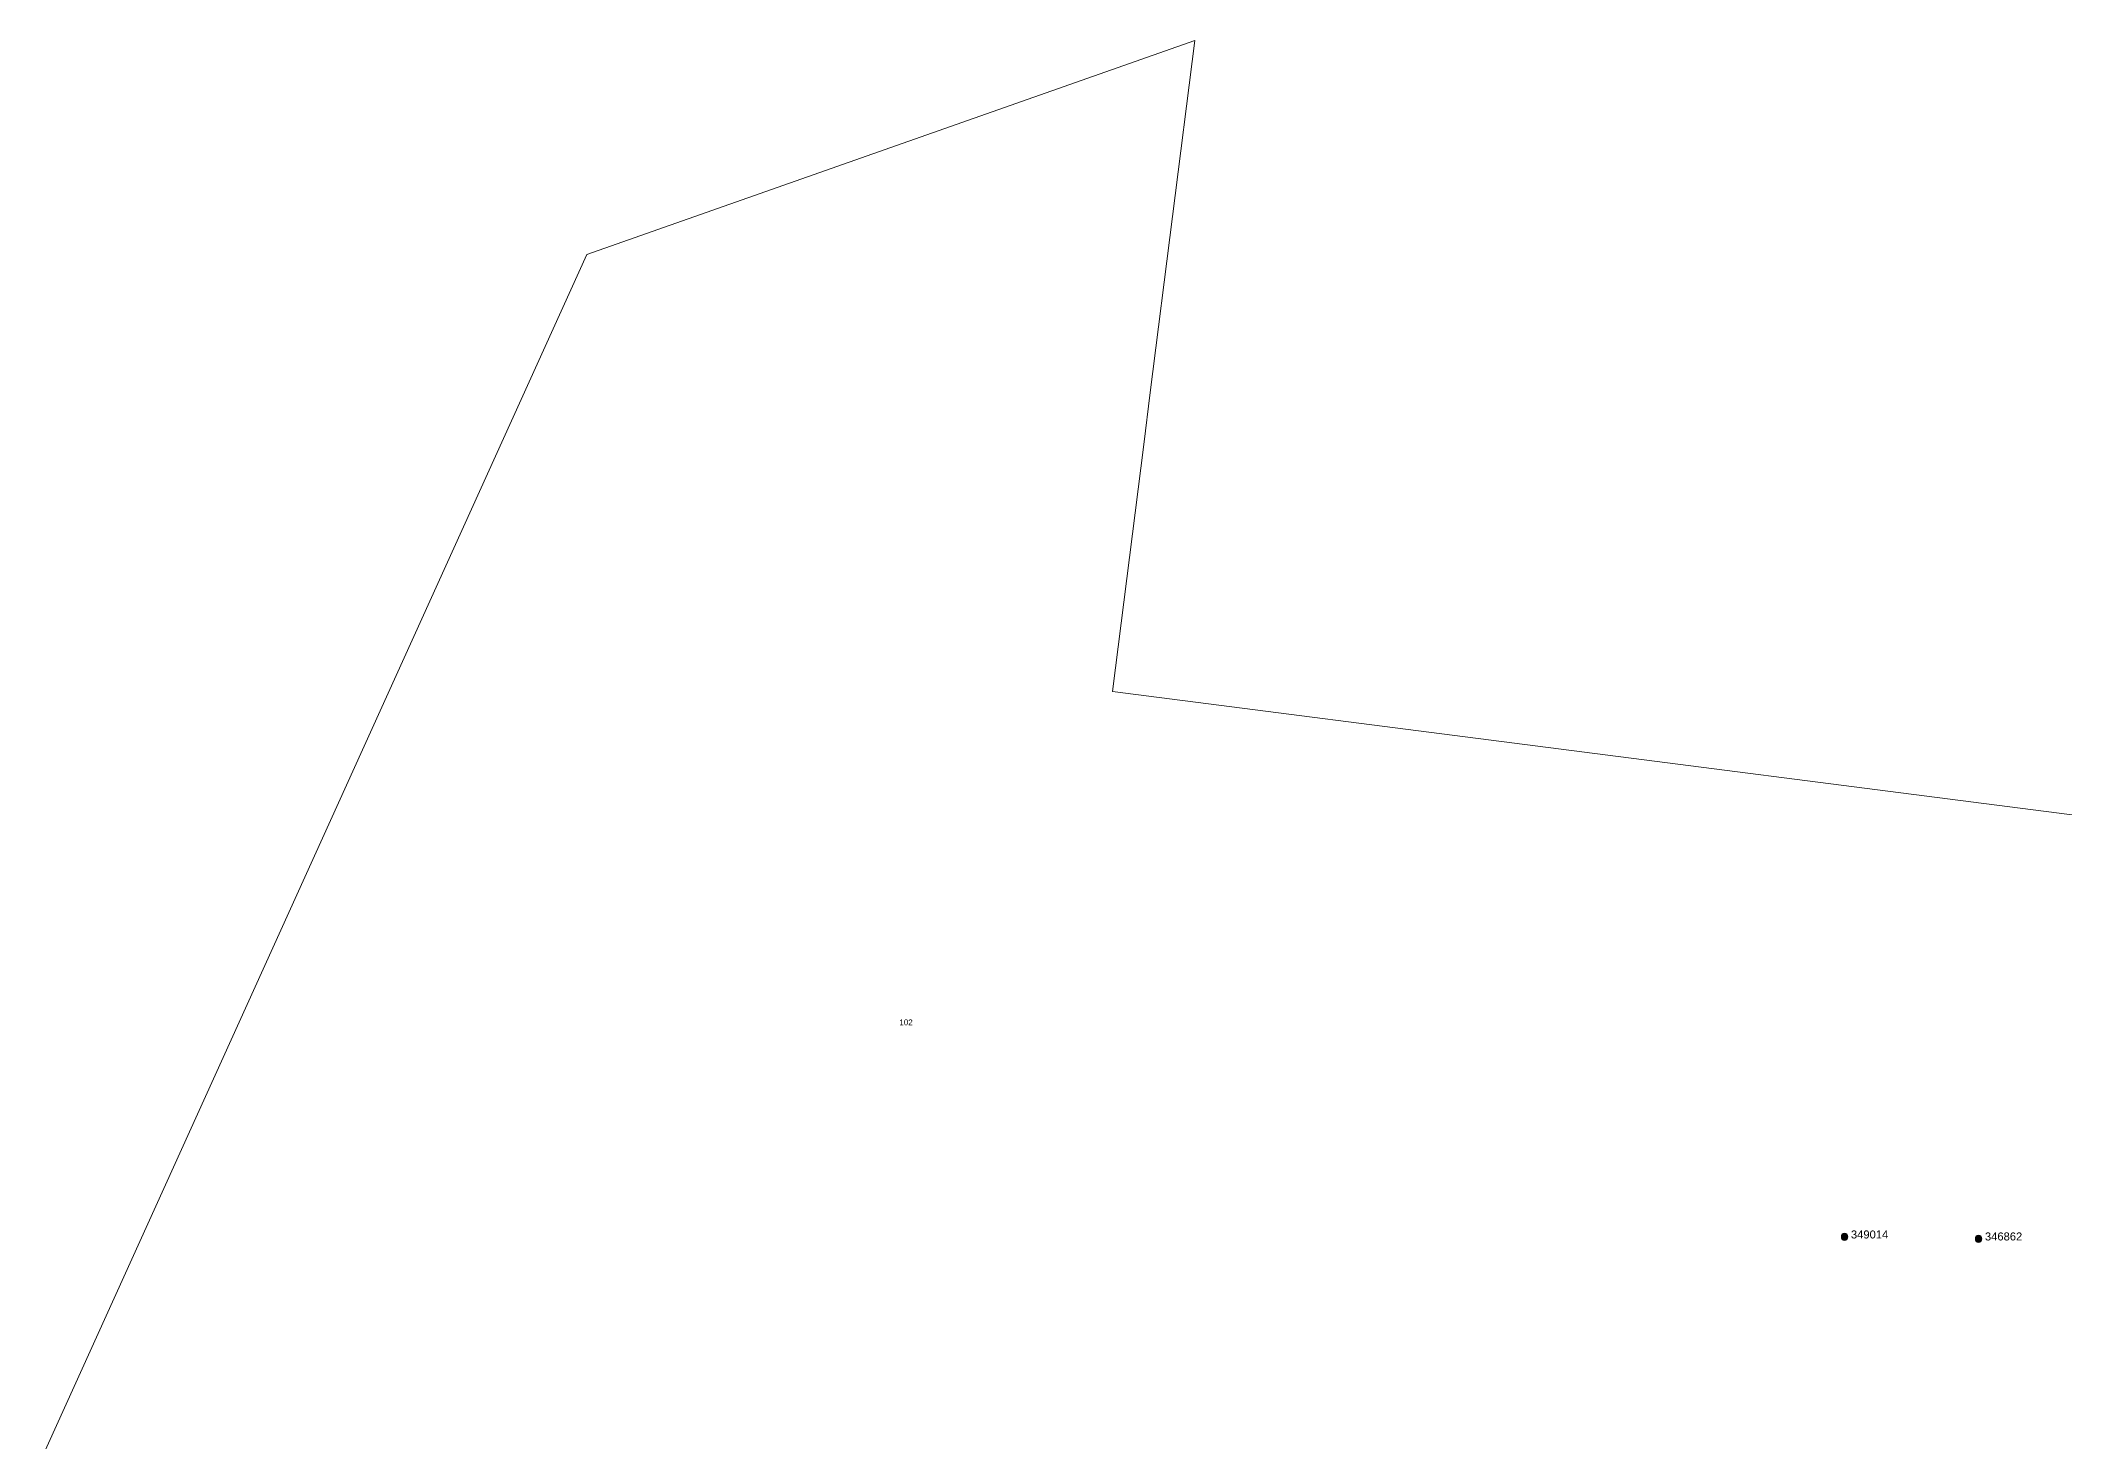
# Model space of a CAD drawing. Header units: metres. Extents: x 268626 to 271256, y 6186812 to 6188765.
# Drawn here: x 268723 to 269356, y 6188036 to 6188474 of the extents above; entities that cross this region are included whole.
import ezdxf
from ezdxf.enums import TextEntityAlignment as Align

# ---------------------------------------------------------------- set-up
doc = ezdxf.new("R2010")
doc.units = ezdxf.units.M
doc.layers.get('0').update_dxf_attribs({"color": 6})
doc.layers.add('Cadastre Land Parcels_SP_EXT', color=96, linetype='Continuous', lineweight=15)
doc.layers.add('SupportsOH_SP_TR_HV_LV_SL_EXT', color=7, linetype='Continuous')
doc.styles.add('POLE_LABEL', font='arial.ttf', dxfattribs={"height": 2})
doc.styles.get("Standard").update_dxf_attribs({"font": 'arial.ttf'})

# ---------------------------------------------------------------- blocks, each defined once
blk = doc.blocks.new('POLE_EXT')
blk.add_hatch(color=256).paths.add_polyline_path([(-1, 0, 1), (1, 0, 1)])
blk.add_lwpolyline([(-1, 0, 1), (1, 0, 1)], format="xyb", close=True)
at = {"flags": 8}
blk.add_attdef('pNumber', text='', height=2, dxfattribs=at).set_placement((3, 2.5), align=Align.MIDDLE_CENTER)
at = {"style": 'POLE_LABEL', "flags": 9}
for tag, p in [('STRUCTURE_PLANT_NUMBER', (1.35, 0.03)), ('STREET_CODE', (1.35, -0.2))]:
    blk.add_attdef(tag, text='', height=0.2, dxfattribs=at).set_placement(p, align=Align.MIDDLE_LEFT)
at = {"flags": 9}
for tag, p in [('OWNED_BY', (1.35, -0.4)), ('SPECIAL_USE', (1.35, -0.8)), ('STATE', (1.35, -1)), ('cLV', (1.35, -1.4)), ('hDepth', (1.35, -1.6)), ('hDia', (1.35, -1.8)), ('cHV', (1.35, -2)), ('cLinedev', (1.35, -3.4)), ('pExisting', (1.35, -3.8)), ('pFooting', (1.35, -4.4)), ('pNew', (1.35, -4.6)), ('pRelocate', (1.35, -5)), ('pRemove', (1.35, -5.2)), ('pReplace', (1.35, -5.4)), ('pStay', (1.35, -5.6)), ('pType', (1.35, -5.8)), ('cspan', (1.35, -6)), ('STREETNAME', (1.35, -6.2)), ('SUBURB', (1.35, -6.4)), ('PARENT', (1.35, -0.6)), ('USAGE', (1.35, -1.2)), ('LBRACKET', (1.35, -2.2)), ('LExisting', (1.35, -2.4)), ('LANTNUMBER', (1.35, -2.6)), ('LOther', (1.35, -2.8)), ('LRemove', (1.35, -3)), ('LEGEND', (1.35, -3.2)), ('LOCATION', (1.35, -3.6)), ('PFNUMBER', (1.35, -4)), ('NEWPFNUMBER', (1.35, -4.2)), ('OPERATED_BY', (1.36, -7.01)), ('NOTES', (1.35, -6.6)), ('MAINTAINED_BY', (1.36, -6.81))]:
    blk.add_attdef(tag, text='', height=0.2, dxfattribs=at).set_placement(p, align=Align.MIDDLE_LEFT)
at = {"flags": 1}
blk.add_attdef('Z', (1.35, -7.33), '', height=0.2, dxfattribs=at)

msp = doc.modelspace()

# ---------------------------------------------------------------- linework, layer by layer
at = {"layer": 'Cadastre Land Parcels_SP_EXT', "linetype": 'Continuous'}
msp.add_lwpolyline([(269375.4794, 6187929.7293), (269408.7378, 6187981.5516), (269458.0227, 6188065.6623), (269513.2505, 6188170.515), (269522.6499, 6188210.9629), (269330.3994, 6188235.6619), (269058.0948, 6188270.6459), (269067.8435, 6188347.7904), (269069.8993, 6188364.0619), (269083.7967, 6188474.0346), (268893.8462, 6188407.1434), (268723.0864, 6188030.3218), (269024.437, 6187987.4686), (269021.6954, 6187967.5436), (269359.8472, 6187923.3594), (269370.3475, 6187921.9938), (269375.4794, 6187929.7293)], close=True, dxfattribs=at)

# ---------------------------------------------------------------- block references
at = {"layer": 'SupportsOH_SP_TR_HV_LV_SL_EXT'}
ref = msp.add_blockref('POLE_EXT', (269286.831, 6188100.292), dxfattribs=at)
ref.add_attrib('ASSET_NUM', '349014', dxfattribs={"layer": '0', "height": 2.5, "style": 'POLE_LABEL'}).set_placement((269288.831, 6188101.042), align=Align.MIDDLE_LEFT)
ref = msp.add_blockref('POLE_EXT', (269328.706, 6188099.667), dxfattribs=at)
ref.add_attrib('ASSET_NUM', '346862', dxfattribs={"layer": '0', "height": 2.5, "style": 'POLE_LABEL'}).set_placement((269330.706, 6188100.417), align=Align.MIDDLE_LEFT)

# ---------------------------------------------------------------- texts
at = {"layer": 'Cadastre Land Parcels_SP_EXT'}
msp.add_text('102', height=1.8, dxfattribs=at).set_placement((268991.4605, 6188166.4024))

doc.saveas('drawing.dxf')
